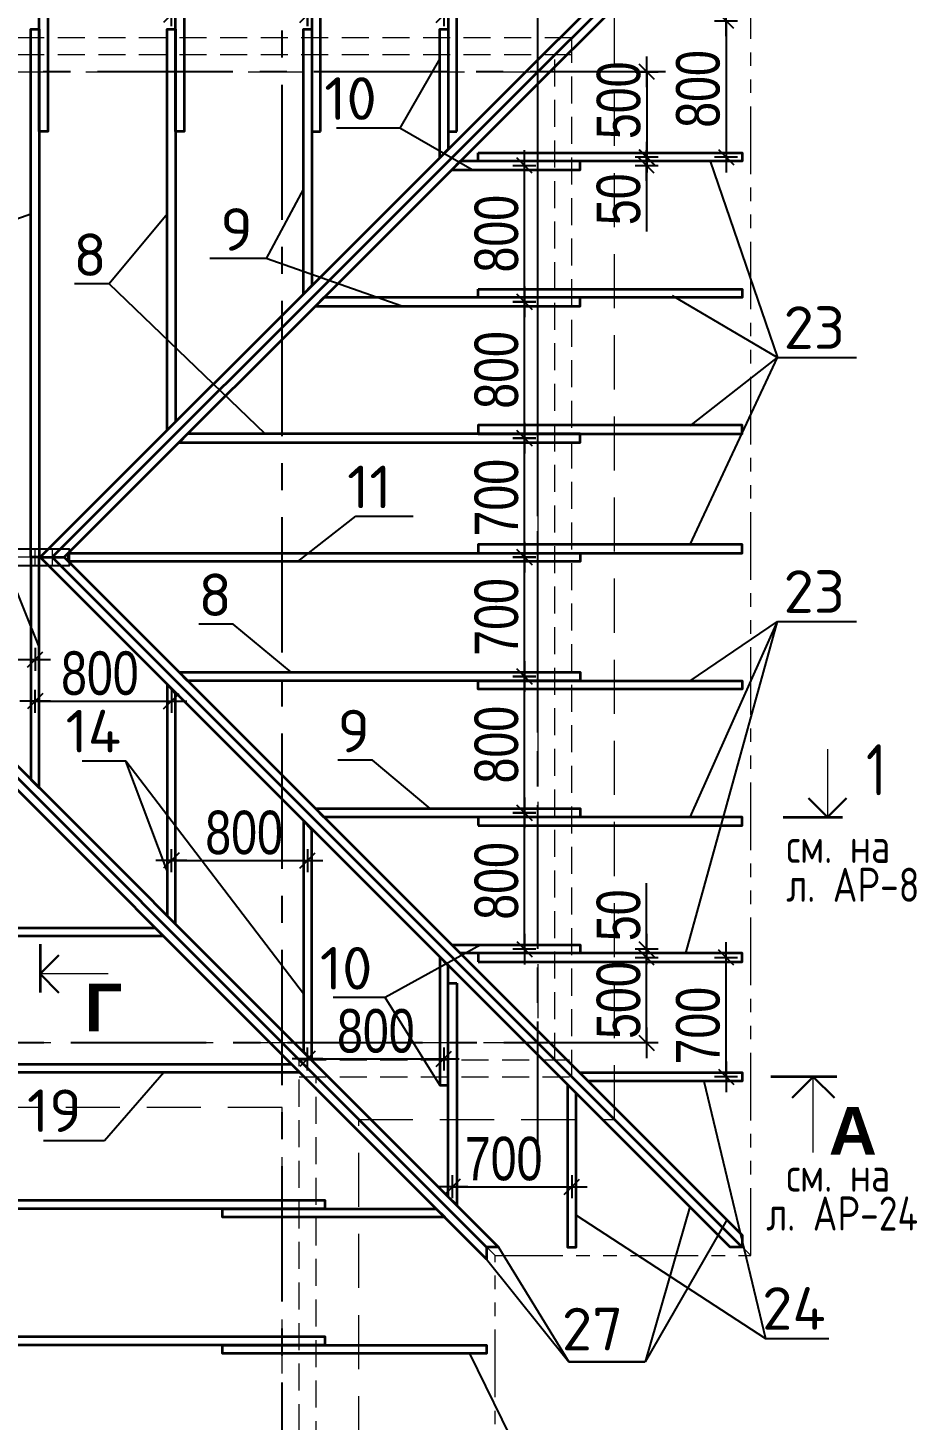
# Model space of a CAD drawing. Extents: x -12289450 to -10763036, y -7834513 to -6150123.
# Drawn here: x -10990181 to -10984963, y -7685033 to -7676859 of the extents above; entities that cross this region are included whole.
import ezdxf

# ---------------------------------------------------------------- set-up
doc = ezdxf.new("R2010")
doc.units = 0
doc.header["$LTSCALE"] = 25
doc.header["$PDMODE"] = 35
for name, pattern in [('CENTER', [50.8, 31.75, -6.35, 6.35, -6.35]), ('HIDDEN', [9.525, 6.35, -3.175]), ('HIDDEN2', [4.7625, 3.175, -1.5875]), ('PHANTOM2', [31.75, 15.875, -3.175, 3.175, -3.175, 3.175, -3.175])]:
    doc.linetypes.add(name, pattern=pattern)
doc.layers.get('DefPoints').update_dxf_attribs({"color": 10, "lineweight": 30})
for name, color, linetype in [('001-ПЕРЕГОРОДКИ', 5, 'Continuous'), ('005-РАЗМЕРЫ', 252, 'Continuous'), ('014-ОСИ', 251, 'CENTER'), ('Annotation - Text', 7, 'Continuous'), ('Крыши', 7, 'Continuous'), ('Примечания', 7, 'Continuous')]:
    doc.layers.add(name, color=color, linetype=linetype)
for name, color, linetype, lineweight in [('Перегор', 4, 'Continuous', 20), ('Стена', 7, 'Continuous', 5), ('СТЕНЫ', 5, 'Continuous', 40), ('тонкий', 114, 'Continuous', 20)]:
    doc.layers.add(name, color=color, linetype=linetype, lineweight=lineweight)
doc.styles.add('ROMANT', font='romant.shx', dxfattribs={"height": 2})
doc.styles.add('RUSS', font='russ', dxfattribs={"width": 0.8})
doc.styles.get("Standard").update_dxf_attribs({"font": 'arial.ttf'})
doc.styles.add('TXT0', font='txt', dxfattribs={"width": 0.8})
doc.styles.add('СГЕНЕРИР_СТИЛЬ_1', font='arialbd.ttf')
doc.dimstyles.new('RUSS100', dxfattribs={"dimscale": 100, "dimtxt": 2, "dimasz": 1, "dimexe": 0.5, "dimexo": 3, "dimgap": 0.5, "dimtad": 1, "dimdec": 0, "dimrnd": 2.5, "dimzin": 0, "dimdsep": 46, "dimtxsty": 'RUSS', "dimblk1": 'ARCHTICK', "dimblk2": 'ARCHTICK', "dimsah": 1, "dimcen": 3, "dimdle": 1, "dimadec": 0, "dimazin": 2, "dimtp": 6, "dimtm": 6, "dimtfac": 3, "dimtdec": 0, "dimtmove": 2, "dimatfit": 3, "dimldrblk": 'NONE', "dimfxl": 0, "dimtolj": 1, "dimtzin": 0, "dimarcsym": 0})
doc.dimstyles.new('РАЗМЕРЫ', dxfattribs={"dimscale": 30, "dimtxt": 8.5, "dimasz": 0.15, "dimexe": 0, "dimexo": 0, "dimgap": 1.2, "dimtad": 1, "dimdec": 0, "dimzin": 0, "dimdsep": 46, "dimtxsty": 'TXT0', "dimblk1": 'A8MITTA', "dimblk2": 'A8MITTA', "dimsah": 1, "dimcen": 2, "dimse1": 1, "dimse2": 1, "dimadec": 0, "dimazin": 0, "dimtp": 6, "dimtm": 6, "dimtfac": 1, "dimtdec": 0, "dimtofl": 0, "dimtmove": 0, "dimatfit": 3, "dimldrblk": 'A8MITTA', "dimfxl": 0, "dimtolj": 1, "dimtzin": 0, "dimarcsym": 0})

# ---------------------------------------------------------------- blocks, each defined once
blk = doc.blocks.new('_ArchTick')
at = {"color": 0, "linetype": 'ByBlock', "const_width": 0.15}
blk.add_lwpolyline([(-0.5, -0.5), (0.5, 0.5)], dxfattribs=at)
blk = doc.blocks.new('A8MITTA', base_point=(3180, 3140))
for p, q in [((3170, 3130), (3190, 3150)), ((3180, 3155), (3180, 3125)), ((3160, 3140), (3200, 3140))]:
    blk.add_line(p, q)
blk = doc.blocks.new('*D821')
at = {"layer": '005-РАЗМЕРЫ', "color": 0, "lineweight": -2, "ltscale": 1.2, "transparency": 16777216}
blk.add_line((-10989334.9, -7676781.9), (-10988543.9, -7676781.9), dxfattribs=at)
at = {"layer": 'DefPoints', "color": 0, "ltscale": 1.2, "transparency": 16777216}
for p in [(-10989339.4, -7676274.7), (-10988539.4, -7676781.9), (-10988539.4, -7676867.2)]:
    blk.add_point(p, dxfattribs=at)
at = {"layer": '005-РАЗМЕРЫ', "color": 0, "lineweight": -2, "ltscale": 1.2, "transparency": 16777216, "xscale": 4.5, "yscale": 4.5, "zscale": 4.5, "rotation": 180}
blk.add_blockref('A8MITTA', (-10989339.4, -7676781.9), dxfattribs=at)
at = {"layer": '005-РАЗМЕРЫ', "color": 0, "lineweight": -2, "ltscale": 1.2, "transparency": 16777216, "xscale": 4.5, "yscale": 4.5, "zscale": 4.5}
blk.add_blockref('A8MITTA', (-10988539.4, -7676781.9), dxfattribs=at)
at = {"layer": '005-РАЗМЕРЫ', "color": 0, "ltscale": 1.2, "transparency": 16777216, "insert": (-10988973.8, -7676618.4), "char_height": 255, "attachment_point": 5, "style": 'TXT0'}
blk.add_mtext('\\A1;800', dxfattribs=at)
blk = doc.blocks.new('*D823')
at = {"layer": '005-РАЗМЕРЫ', "color": 0, "lineweight": -2, "ltscale": 1.2, "transparency": 16777216}
blk.add_line((-10988534.9, -7676781.9), (-10987743.9, -7676781.9), dxfattribs=at)
at = {"layer": 'DefPoints', "color": 0, "ltscale": 1.2, "transparency": 16777216}
for p in [(-10988539.4, -7676274.7), (-10987739.4, -7676781.9), (-10987739.4, -7676867.2)]:
    blk.add_point(p, dxfattribs=at)
at = {"layer": '005-РАЗМЕРЫ', "color": 0, "lineweight": -2, "ltscale": 1.2, "transparency": 16777216, "xscale": 4.5, "yscale": 4.5, "zscale": 4.5, "rotation": 180}
blk.add_blockref('A8MITTA', (-10988539.4, -7676781.9), dxfattribs=at)
at = {"layer": '005-РАЗМЕРЫ', "color": 0, "lineweight": -2, "ltscale": 1.2, "transparency": 16777216, "xscale": 4.5, "yscale": 4.5, "zscale": 4.5}
blk.add_blockref('A8MITTA', (-10987739.4, -7676781.9), dxfattribs=at)
at = {"layer": '005-РАЗМЕРЫ', "color": 0, "ltscale": 1.2, "transparency": 16777216, "insert": (-10988173.8, -7676618.4), "char_height": 255, "attachment_point": 5, "style": 'TXT0'}
blk.add_mtext('\\A1;800', dxfattribs=at)
blk = doc.blocks.new('*D825')
at = {"layer": '005-РАЗМЕРЫ', "color": 0, "lineweight": -2, "ltscale": 1.2, "transparency": 16777216}
blk.add_line((-10986084.4, -7683012.7), (-10986084.4, -7682321.7), dxfattribs=at)
at = {"layer": 'DefPoints', "color": 0, "ltscale": 1.2, "transparency": 16777216}
for p in [(-10986084.4, -7682317.2), (-10985904.4, -7682317.2), (-10985989.4, -7683017.2)]:
    blk.add_point(p, dxfattribs=at)
at = {"layer": '005-РАЗМЕРЫ', "color": 0, "lineweight": -2, "ltscale": 1.2, "transparency": 16777216, "xscale": 4.5, "yscale": 4.5, "zscale": 4.5}
for p, rotation in [((-10986084.4, -7682317.2), 90), ((-10986084.4, -7683017.2), 270)]:
    blk.add_blockref('A8MITTA', p, dxfattribs=dict(at, rotation=rotation))
at = {"layer": '005-РАЗМЕРЫ', "color": 0, "ltscale": 1.2, "transparency": 16777216, "insert": (-10986247.9, -7682717.2), "char_height": 255, "attachment_point": 5, "rotation": 90, "style": 'TXT0'}
blk.add_mtext('\\A1;700', dxfattribs=at)
blk = doc.blocks.new('*D826')
at = {"layer": '005-РАЗМЕРЫ', "color": 0, "lineweight": -2, "ltscale": 1.2, "transparency": 16777216}
blk.add_line((-10986550.8, -7682812.7), (-10986550.8, -7682321.7), dxfattribs=at)
at = {"layer": 'DefPoints', "color": 0, "ltscale": 1.2, "transparency": 16777216}
for p in [(-10986550.8, -7682317.2), (-10986237, -7682317.2), (-10986594.6, -7682817.2)]:
    blk.add_point(p, dxfattribs=at)
at = {"layer": '005-РАЗМЕРЫ', "color": 0, "lineweight": -2, "ltscale": 1.2, "transparency": 16777216, "xscale": 4.5, "yscale": 4.5, "zscale": 4.5}
for p, rotation in [((-10986550.8, -7682317.2), 90), ((-10986550.8, -7682817.2), 270)]:
    blk.add_blockref('A8MITTA', p, dxfattribs=dict(at, rotation=rotation))
at = {"layer": '005-РАЗМЕРЫ', "color": 0, "ltscale": 1.2, "transparency": 16777216, "insert": (-10986714.3, -7682567.2), "char_height": 255, "attachment_point": 5, "rotation": 90, "style": 'TXT0'}
blk.add_mtext('\\A1;500', dxfattribs=at)
blk = doc.blocks.new('*D827')
at = {"layer": '005-РАЗМЕРЫ', "color": 0, "lineweight": -2, "ltscale": 1.2, "transparency": 16777216}
blk.add_line((-10987267.2, -7682262.7), (-10987267.2, -7681471.7), dxfattribs=at)
at = {"layer": 'DefPoints', "color": 0, "ltscale": 1.2, "transparency": 16777216}
for p in [(-10987267.2, -7681467.2), (-10986939.4, -7681467.2), (-10986939.4, -7682267.2)]:
    blk.add_point(p, dxfattribs=at)
at = {"layer": '005-РАЗМЕРЫ', "color": 0, "lineweight": -2, "ltscale": 1.2, "transparency": 16777216, "xscale": 4.5, "yscale": 4.5, "zscale": 4.5}
for p, rotation in [((-10987267.2, -7681467.2), 90), ((-10987267.2, -7682267.2), 270)]:
    blk.add_blockref('A8MITTA', p, dxfattribs=dict(at, rotation=rotation))
at = {"layer": '005-РАЗМЕРЫ', "color": 0, "ltscale": 1.2, "transparency": 16777216, "insert": (-10987430.7, -7681867.2), "char_height": 255, "attachment_point": 5, "rotation": 90, "style": 'TXT0'}
blk.add_mtext('\\A1;800', dxfattribs=at)
blk = doc.blocks.new('*D828')
at = {"layer": '005-РАЗМЕРЫ', "color": 0, "lineweight": -2, "ltscale": 1.2, "transparency": 16777216}
blk.add_line((-10987267.2, -7681462.7), (-10987267.2, -7680671.7), dxfattribs=at)
at = {"layer": 'DefPoints', "color": 0, "ltscale": 1.2, "transparency": 16777216}
for p in [(-10987267.2, -7680667.2), (-10986939.4, -7680667.2), (-10986939.4, -7681467.2)]:
    blk.add_point(p, dxfattribs=at)
at = {"layer": '005-РАЗМЕРЫ', "color": 0, "lineweight": -2, "ltscale": 1.2, "transparency": 16777216, "xscale": 4.5, "yscale": 4.5, "zscale": 4.5}
for p, rotation in [((-10987267.2, -7680667.2), 90), ((-10987267.2, -7681467.2), 270)]:
    blk.add_blockref('A8MITTA', p, dxfattribs=dict(at, rotation=rotation))
at = {"layer": '005-РАЗМЕРЫ', "color": 0, "ltscale": 1.2, "transparency": 16777216, "insert": (-10987430.7, -7681067.2), "char_height": 255, "attachment_point": 5, "rotation": 90, "style": 'TXT0'}
blk.add_mtext('\\A1;800', dxfattribs=at)
blk = doc.blocks.new('*D829')
at = {"layer": '005-РАЗМЕРЫ', "color": 0, "lineweight": -2, "ltscale": 1.2, "transparency": 16777216}
blk.add_line((-10987267.2, -7680662.7), (-10987267.2, -7679971.7), dxfattribs=at)
at = {"layer": 'DefPoints', "color": 0, "ltscale": 1.2, "transparency": 16777216}
for p in [(-10987267.2, -7679967.2), (-10986939.4, -7679967.2), (-10986939.4, -7680667.2)]:
    blk.add_point(p, dxfattribs=at)
at = {"layer": '005-РАЗМЕРЫ', "color": 0, "lineweight": -2, "ltscale": 1.2, "transparency": 16777216, "xscale": 4.5, "yscale": 4.5, "zscale": 4.5}
for p, rotation in [((-10987267.2, -7679967.2), 90), ((-10987267.2, -7680667.2), 270)]:
    blk.add_blockref('A8MITTA', p, dxfattribs=dict(at, rotation=rotation))
at = {"layer": '005-РАЗМЕРЫ', "color": 0, "ltscale": 1.2, "transparency": 16777216, "insert": (-10987430.7, -7680317.2), "char_height": 255, "attachment_point": 5, "rotation": 90, "style": 'TXT0'}
blk.add_mtext('\\A1;700', dxfattribs=at)
blk = doc.blocks.new('*D830')
at = {"layer": '005-РАЗМЕРЫ', "color": 0, "lineweight": -2, "ltscale": 1.2, "transparency": 16777216}
blk.add_line((-10987267.2, -7679962.7), (-10987267.2, -7679271.7), dxfattribs=at)
at = {"layer": 'DefPoints', "color": 0, "ltscale": 1.2, "transparency": 16777216}
for p in [(-10987267.2, -7679267.2), (-10986939.4, -7679267.2), (-10986939.4, -7679967.2)]:
    blk.add_point(p, dxfattribs=at)
at = {"layer": '005-РАЗМЕРЫ', "color": 0, "lineweight": -2, "ltscale": 1.2, "transparency": 16777216, "xscale": 4.5, "yscale": 4.5, "zscale": 4.5}
for p, rotation in [((-10987267.2, -7679267.2), 90), ((-10987267.2, -7679967.2), 270)]:
    blk.add_blockref('A8MITTA', p, dxfattribs=dict(at, rotation=rotation))
at = {"layer": '005-РАЗМЕРЫ', "color": 0, "ltscale": 1.2, "transparency": 16777216, "insert": (-10987430.7, -7679617.2), "char_height": 255, "attachment_point": 5, "rotation": 90, "style": 'TXT0'}
blk.add_mtext('\\A1;700', dxfattribs=at)
blk = doc.blocks.new('*D831')
at = {"layer": '005-РАЗМЕРЫ', "color": 0, "lineweight": -2, "ltscale": 1.2, "transparency": 16777216}
blk.add_line((-10987267.2, -7679262.7), (-10987267.2, -7678471.7), dxfattribs=at)
at = {"layer": 'DefPoints', "color": 0, "ltscale": 1.2, "transparency": 16777216}
for p in [(-10987267.2, -7678467.2), (-10986939.4, -7678467.2), (-10986939.4, -7679267.2)]:
    blk.add_point(p, dxfattribs=at)
at = {"layer": '005-РАЗМЕРЫ', "color": 0, "lineweight": -2, "ltscale": 1.2, "transparency": 16777216, "xscale": 4.5, "yscale": 4.5, "zscale": 4.5}
for p, rotation in [((-10987267.2, -7678467.2), 90), ((-10987267.2, -7679267.2), 270)]:
    blk.add_blockref('A8MITTA', p, dxfattribs=dict(at, rotation=rotation))
at = {"layer": '005-РАЗМЕРЫ', "color": 0, "ltscale": 1.2, "transparency": 16777216, "insert": (-10987430.7, -7678867.2), "char_height": 255, "attachment_point": 5, "rotation": 90, "style": 'TXT0'}
blk.add_mtext('\\A1;800', dxfattribs=at)
blk = doc.blocks.new('*D832')
at = {"layer": '005-РАЗМЕРЫ', "color": 0, "lineweight": -2, "ltscale": 1.2, "transparency": 16777216}
blk.add_line((-10987267.2, -7678462.7), (-10987267.2, -7677671.7), dxfattribs=at)
at = {"layer": 'DefPoints', "color": 0, "ltscale": 1.2, "transparency": 16777216}
for p in [(-10987267.2, -7677667.2), (-10986939.4, -7677667.2), (-10986939.4, -7678467.2)]:
    blk.add_point(p, dxfattribs=at)
at = {"layer": '005-РАЗМЕРЫ', "color": 0, "lineweight": -2, "ltscale": 1.2, "transparency": 16777216, "xscale": 4.5, "yscale": 4.5, "zscale": 4.5}
for p, rotation in [((-10987267.2, -7677667.2), 90), ((-10987267.2, -7678467.2), 270)]:
    blk.add_blockref('A8MITTA', p, dxfattribs=dict(at, rotation=rotation))
at = {"layer": '005-РАЗМЕРЫ', "color": 0, "ltscale": 1.2, "transparency": 16777216, "insert": (-10987430.7, -7678067.2), "char_height": 255, "attachment_point": 5, "rotation": 90, "style": 'TXT0'}
blk.add_mtext('\\A1;800', dxfattribs=at)
blk = doc.blocks.new('*D833')
at = {"layer": '005-РАЗМЕРЫ', "color": 0, "lineweight": -2, "ltscale": 1.2, "transparency": 16777216}
for p, q in [((-10986550.8, -7682262.7), (-10986550.8, -7681880.2)), ((-10986550.8, -7682321.7), (-10986550.8, -7682326.2))]:
    blk.add_line(p, q, dxfattribs=at)
at = {"layer": 'DefPoints', "color": 0, "ltscale": 1.2, "transparency": 16777216}
for p in [(-10986939.4, -7682267.2), (-10986618.3, -7682317.2), (-10986550.8, -7682317.2)]:
    blk.add_point(p, dxfattribs=at)
at = {"layer": '005-РАЗМЕРЫ', "color": 0, "lineweight": -2, "ltscale": 1.2, "transparency": 16777216, "xscale": 4.5, "yscale": 4.5, "zscale": 4.5}
for p, rotation in [((-10986550.8, -7682267.2), 270), ((-10986550.8, -7682317.2), 90)]:
    blk.add_blockref('A8MITTA', p, dxfattribs=dict(at, rotation=rotation))
at = {"layer": '005-РАЗМЕРЫ', "color": 0, "ltscale": 1.2, "transparency": 16777216, "insert": (-10986714.3, -7682069.2), "char_height": 255, "attachment_point": 5, "rotation": 90, "style": 'TXT0'}
blk.add_mtext('\\A1;50', dxfattribs=at)
blk = doc.blocks.new('*D834')
at = {"layer": '005-РАЗМЕРЫ', "color": 0, "lineweight": -2, "ltscale": 1.2, "transparency": 16777216}
blk.add_line((-10986084.4, -7676821.7), (-10986084.4, -7677612.7), dxfattribs=at)
at = {"layer": 'DefPoints', "color": 0, "ltscale": 1.2, "transparency": 16777216}
for p in [(-10985904.4, -7676817.2), (-10986084.4, -7677617.2), (-10985904.4, -7677617.2)]:
    blk.add_point(p, dxfattribs=at)
at = {"layer": '005-РАЗМЕРЫ', "color": 0, "lineweight": -2, "ltscale": 1.2, "transparency": 16777216, "xscale": 4.5, "yscale": 4.5, "zscale": 4.5}
for p, rotation in [((-10986084.4, -7676817.2), 90), ((-10986084.4, -7677617.2), 270)]:
    blk.add_blockref('A8MITTA', p, dxfattribs=dict(at, rotation=rotation))
at = {"layer": '005-РАЗМЕРЫ', "color": 0, "ltscale": 1.2, "transparency": 16777216, "insert": (-10986247.9, -7677217.2), "char_height": 255, "attachment_point": 5, "rotation": 90, "style": 'TXT0'}
blk.add_mtext('\\A1;800', dxfattribs=at)
blk = doc.blocks.new('*D836')
at = {"layer": '005-РАЗМЕРЫ', "color": 0, "lineweight": -2, "ltscale": 1.2, "transparency": 16777216}
blk.add_line((-10986550, -7677121.7), (-10986550, -7677612.7), dxfattribs=at)
at = {"layer": 'DefPoints', "color": 0, "ltscale": 1.2, "transparency": 16777216}
for p in [(-10986594.6, -7677117.2), (-10986550, -7677617.2), (-10986237, -7677617.2)]:
    blk.add_point(p, dxfattribs=at)
at = {"layer": '005-РАЗМЕРЫ', "color": 0, "lineweight": -2, "ltscale": 1.2, "transparency": 16777216, "xscale": 4.5, "yscale": 4.5, "zscale": 4.5}
for p, rotation in [((-10986550, -7677117.2), 90), ((-10986550, -7677617.2), 270)]:
    blk.add_blockref('A8MITTA', p, dxfattribs=dict(at, rotation=rotation))
at = {"layer": '005-РАЗМЕРЫ', "color": 0, "ltscale": 1.2, "transparency": 16777216, "insert": (-10986713.5, -7677283.9), "char_height": 255, "attachment_point": 5, "rotation": 90, "style": 'TXT0'}
blk.add_mtext('\\A1;500', dxfattribs=at)
blk = doc.blocks.new('*D835')
at = {"layer": '005-РАЗМЕРЫ', "color": 0, "lineweight": -2, "ltscale": 1.2, "transparency": 16777216}
for p, q in [((-10986550.8, -7677612.7), (-10986550.8, -7677608.2)), ((-10986550.8, -7677671.7), (-10986550.8, -7678054.2))]:
    blk.add_line(p, q, dxfattribs=at)
at = {"layer": 'DefPoints', "color": 0, "ltscale": 1.2, "transparency": 16777216}
for p in [(-10986939.4, -7677667.2), (-10986618.3, -7677617.2), (-10986550.8, -7677617.2)]:
    blk.add_point(p, dxfattribs=at)
at = {"layer": '005-РАЗМЕРЫ', "color": 0, "lineweight": -2, "ltscale": 1.2, "transparency": 16777216, "xscale": 4.5, "yscale": 4.5, "zscale": 4.5}
for p, rotation in [((-10986550.8, -7677617.2), 270), ((-10986550.8, -7677667.2), 90)]:
    blk.add_blockref('A8MITTA', p, dxfattribs=dict(at, rotation=rotation))
at = {"layer": '005-РАЗМЕРЫ', "color": 0, "ltscale": 1.2, "transparency": 16777216, "insert": (-10986714.3, -7677865.2), "char_height": 255, "attachment_point": 5, "rotation": 90, "style": 'TXT0'}
blk.add_mtext('\\A1;50', dxfattribs=at)
blk = doc.blocks.new('*D876')
at = {"layer": '005-РАЗМЕРЫ', "color": 0, "lineweight": -2, "ltscale": 1.2, "transparency": 16777216}
blk.add_line((-10990934.9, -7680567), (-10990143.9, -7680567), dxfattribs=at)
at = {"layer": 'DefPoints', "color": 0, "ltscale": 1.2, "transparency": 16777216}
for p in [(-10990939.4, -7680496.5), (-10990139.4, -7680567), (-10990139.4, -7681296.5)]:
    blk.add_point(p, dxfattribs=at)
at = {"layer": '005-РАЗМЕРЫ', "color": 0, "lineweight": -2, "ltscale": 1.2, "transparency": 16777216, "xscale": 4.5, "yscale": 4.5, "zscale": 4.5, "rotation": 180}
blk.add_blockref('A8MITTA', (-10990939.4, -7680567), dxfattribs=at)
at = {"layer": '005-РАЗМЕРЫ', "color": 0, "lineweight": -2, "ltscale": 1.2, "transparency": 16777216, "xscale": 4.5, "yscale": 4.5, "zscale": 4.5}
blk.add_blockref('A8MITTA', (-10990139.4, -7680567), dxfattribs=at)
at = {"layer": '005-РАЗМЕРЫ', "color": 0, "ltscale": 1.2, "transparency": 16777216, "insert": (-10990539.4, -7680403.5), "char_height": 255, "attachment_point": 5, "style": 'TXT0'}
blk.add_mtext('\\A1;800', dxfattribs=at)
blk = doc.blocks.new('*D877')
at = {"layer": '005-РАЗМЕРЫ', "color": 0, "lineweight": -2, "ltscale": 1.2, "transparency": 16777216}
blk.add_line((-10990134.9, -7680812.2), (-10989343.9, -7680812.2), dxfattribs=at)
at = {"layer": 'DefPoints', "color": 0, "ltscale": 1.2, "transparency": 16777216}
for p in [(-10989339.4, -7680812.2), (-10990139.4, -7681242.2), (-10989339.4, -7682042.2)]:
    blk.add_point(p, dxfattribs=at)
at = {"layer": '005-РАЗМЕРЫ', "color": 0, "lineweight": -2, "ltscale": 1.2, "transparency": 16777216, "xscale": 4.5, "yscale": 4.5, "zscale": 4.5, "rotation": 180}
blk.add_blockref('A8MITTA', (-10990139.4, -7680812.2), dxfattribs=at)
at = {"layer": '005-РАЗМЕРЫ', "color": 0, "lineweight": -2, "ltscale": 1.2, "transparency": 16777216, "xscale": 4.5, "yscale": 4.5, "zscale": 4.5}
blk.add_blockref('A8MITTA', (-10989339.4, -7680812.2), dxfattribs=at)
at = {"layer": '005-РАЗМЕРЫ', "color": 0, "ltscale": 1.2, "transparency": 16777216, "insert": (-10989758.8, -7680648.7), "char_height": 255, "attachment_point": 5, "style": 'TXT0'}
blk.add_mtext('\\A1;800', dxfattribs=at)
blk = doc.blocks.new('*D878')
at = {"layer": '005-РАЗМЕРЫ', "color": 0, "lineweight": -2, "ltscale": 1.2, "transparency": 16777216}
blk.add_line((-10989334.9, -7681747.7), (-10988543.9, -7681747.7), dxfattribs=at)
at = {"layer": 'DefPoints', "color": 0, "ltscale": 1.2, "transparency": 16777216}
for p in [(-10988539.4, -7681747.7), (-10989339.4, -7682042.2), (-10988539.4, -7682842.2)]:
    blk.add_point(p, dxfattribs=at)
at = {"layer": '005-РАЗМЕРЫ', "color": 0, "lineweight": -2, "ltscale": 1.2, "transparency": 16777216, "xscale": 4.5, "yscale": 4.5, "zscale": 4.5, "rotation": 180}
blk.add_blockref('A8MITTA', (-10989339.4, -7681747.7), dxfattribs=at)
at = {"layer": '005-РАЗМЕРЫ', "color": 0, "lineweight": -2, "ltscale": 1.2, "transparency": 16777216, "xscale": 4.5, "yscale": 4.5, "zscale": 4.5}
blk.add_blockref('A8MITTA', (-10988539.4, -7681747.7), dxfattribs=at)
at = {"layer": '005-РАЗМЕРЫ', "color": 0, "ltscale": 1.2, "transparency": 16777216, "insert": (-10988912.5, -7681584.2), "char_height": 255, "attachment_point": 5, "style": 'TXT0'}
blk.add_mtext('\\A1;800', dxfattribs=at)
blk = doc.blocks.new('*D879')
at = {"layer": '005-РАЗМЕРЫ', "color": 0, "lineweight": -2, "ltscale": 1.2, "transparency": 16777216}
blk.add_line((-10988534.9, -7682912.7), (-10987743.9, -7682912.7), dxfattribs=at)
at = {"layer": 'DefPoints', "color": 0, "ltscale": 1.2, "transparency": 16777216}
for p in [(-10988539.4, -7682842.2), (-10987739.4, -7682912.7), (-10987739.4, -7683642.2)]:
    blk.add_point(p, dxfattribs=at)
at = {"layer": '005-РАЗМЕРЫ', "color": 0, "lineweight": -2, "ltscale": 1.2, "transparency": 16777216, "xscale": 4.5, "yscale": 4.5, "zscale": 4.5, "rotation": 180}
blk.add_blockref('A8MITTA', (-10988539.4, -7682912.7), dxfattribs=at)
at = {"layer": '005-РАЗМЕРЫ', "color": 0, "lineweight": -2, "ltscale": 1.2, "transparency": 16777216, "xscale": 4.5, "yscale": 4.5, "zscale": 4.5}
blk.add_blockref('A8MITTA', (-10987739.4, -7682912.7), dxfattribs=at)
at = {"layer": '005-РАЗМЕРЫ', "color": 0, "ltscale": 1.2, "transparency": 16777216, "insert": (-10988139.4, -7682749.2), "char_height": 255, "attachment_point": 5, "style": 'TXT0'}
blk.add_mtext('\\A1;800', dxfattribs=at)
blk = doc.blocks.new('*D880')
at = {"layer": '005-РАЗМЕРЫ', "color": 0, "lineweight": -2, "ltscale": 1.2, "transparency": 16777216}
blk.add_line((-10987684.9, -7683662.7), (-10986993.9, -7683662.7), dxfattribs=at)
at = {"layer": 'DefPoints', "color": 0, "ltscale": 1.2, "transparency": 16777216}
for p in [(-10986989.4, -7683662.7), (-10987689.4, -7683746.5), (-10986989.4, -7684392.2)]:
    blk.add_point(p, dxfattribs=at)
at = {"layer": '005-РАЗМЕРЫ', "color": 0, "lineweight": -2, "ltscale": 1.2, "transparency": 16777216, "xscale": 4.5, "yscale": 4.5, "zscale": 4.5, "rotation": 180}
blk.add_blockref('A8MITTA', (-10987689.4, -7683662.7), dxfattribs=at)
at = {"layer": '005-РАЗМЕРЫ', "color": 0, "lineweight": -2, "ltscale": 1.2, "transparency": 16777216, "xscale": 4.5, "yscale": 4.5, "zscale": 4.5}
blk.add_blockref('A8MITTA', (-10986989.4, -7683662.7), dxfattribs=at)
at = {"layer": '005-РАЗМЕРЫ', "color": 0, "ltscale": 1.2, "transparency": 16777216, "insert": (-10987389.4, -7683499.2), "char_height": 255, "attachment_point": 5, "style": 'TXT0'}
blk.add_mtext('\\A1;700', dxfattribs=at)

msp = doc.modelspace()

# ---------------------------------------------------------------- linework, layer by layer
at = {"layer": '001-ПЕРЕГОРОДКИ', "color": 5, "linetype": 'HIDDEN2', "lineweight": 13, "ltscale": 4}
for p, q in [((-10986739.4, -7683267.2), (-10986739.4, -7676667.2)), ((-10987189.4, -7677117.2), (-10987189.4, -7682817.2)), ((-10987189.4, -7682817.2), (-10992699.4, -7682817.2)), ((-10988239.4, -7688067.2), (-10988239.4, -7683267.2)), ((-10988239.4, -7683267.2), (-10986739.4, -7683267.2))]:
    msp.add_line(p, q, dxfattribs=at)
for points in [[(-10992699.4, -7677117.2), (-10987189.4, -7677117.2)], [(-10988689.4, -7683197.2), (-10992699.4, -7683197.2)], [(-10988689.4, -7687617.2), (-10988689.4, -7683197.2)]]:
    msp.add_lwpolyline(points, dxfattribs=at)
at = {"layer": '001-ПЕРЕГОРОДКИ', "lineweight": 18, "ltscale": 100}
for points in [[(-10985488.8, -7681092.8), (-10985488.8, -7681492.2)], [(-10989710.7, -7682413.2), (-10990110.1, -7682413.2)], [(-10985572, -7683461), (-10985572, -7683017.2)]]:
    msp.add_lwpolyline(points, dxfattribs=at)
at = {"layer": '001-ПЕРЕГОРОДКИ', "lineweight": 35, "ltscale": 100}
for points in [[(-10985749.3, -7681492.2), (-10985401.5, -7681492.2)], [(-10990110.1, -7682238.7), (-10990110.1, -7682521.9)], [(-10985434.6, -7683017.2), (-10985821.1, -7683017.2)]]:
    msp.add_lwpolyline(points, dxfattribs=at)
at = {"layer": '005-РАЗМЕРЫ', "color": 4, "lineweight": 35}
for points in [[(-10990114.4, -7677467.2), (-10990114.4, -7675917.2), (-10990064.4, -7675917.2), (-10990064.4, -7677467.2), (-10990114.4, -7677467.2)], [(-10985989.4, -7675917.2), (-10986006.8, -7675917.2), (-10986060.1, -7675917.2), (-10990110.1, -7679967.2), (-10990039.4, -7679967.2), (-10985989.4, -7675917.2)], [(-10985989.4, -7675987.9), (-10985989.4, -7675987.9), (-10985989.4, -7675917.2), (-10990039.4, -7679967.2), (-10989968.7, -7679967.2), (-10985989.4, -7675987.9)], [(-10989314.4, -7677467.2), (-10989314.4, -7675917.2), (-10989264.4, -7675917.2), (-10989264.4, -7677467.2), (-10989314.4, -7677467.2)], [(-10988464.4, -7677467.2), (-10988464.4, -7675917.2), (-10988514.4, -7675917.2), (-10988514.4, -7677467.2), (-10988464.4, -7677467.2)], [(-10987664.4, -7677467.2), (-10987664.4, -7675917.2), (-10987714.4, -7675917.2), (-10987714.4, -7677467.2), (-10987664.4, -7677467.2)], [(-10987539.4, -7677592.2), (-10985989.4, -7677592.2), (-10985989.4, -7677642.2), (-10987539.4, -7677642.2), (-10987539.4, -7677592.2)], [(-10987539.4, -7678392.2), (-10985989.4, -7678392.2), (-10985989.4, -7678442.2), (-10987539.4, -7678442.2), (-10987539.4, -7678392.2)], [(-10987539.4, -7679242.2), (-10985989.4, -7679242.2), (-10985989.4, -7679192.2), (-10987539.4, -7679192.2), (-10987539.4, -7679242.2)], [(-10987539.4, -7679942.2), (-10985989.4, -7679942.2), (-10985989.4, -7679892.2), (-10987539.4, -7679892.2), (-10987539.4, -7679942.2)], [(-10987489.4, -7684017.2), (-10987489.4, -7684017.2), (-10987489.4, -7684087.9), (-10991610.1, -7679967.2), (-10991539.4, -7679967.2), (-10987489.4, -7684017.2)], [(-10987418.7, -7684017.2), (-10987418.7, -7684017.2), (-10987489.4, -7684017.2), (-10991539.4, -7679967.2), (-10991468.7, -7679967.2), (-10987418.7, -7684017.2)], [(-10985989.4, -7684017.2), (-10986006.8, -7684017.2), (-10986060.1, -7684017.2), (-10990110.1, -7679967.2), (-10990039.4, -7679967.2), (-10985989.4, -7684017.2)], [(-10985989.4, -7683946.5), (-10985989.4, -7683946.5), (-10985989.4, -7684017.2), (-10990039.4, -7679967.2), (-10989968.7, -7679967.2), (-10985989.4, -7683946.5)], [(-10987539.4, -7680692.2), (-10985989.4, -7680692.2), (-10985989.4, -7680742.2), (-10987539.4, -7680742.2), (-10987539.4, -7680692.2)], [(-10987539.4, -7681542.2), (-10985989.4, -7681542.2), (-10985989.4, -7681492.2), (-10987539.4, -7681492.2), (-10987539.4, -7681542.2)], [(-10987539.4, -7682342.2), (-10985989.4, -7682342.2), (-10985989.4, -7682292.2), (-10987539.4, -7682292.2), (-10987539.4, -7682342.2)], [(-10987664.4, -7682467.2), (-10987664.4, -7683771.5), (-10987714.4, -7683721.5), (-10987714.4, -7682467.2), (-10987664.4, -7682467.2)], [(-10986943.7, -7682992.2), (-10985989.4, -7682992.2), (-10985989.4, -7683042.2), (-10986893.7, -7683042.2), (-10986943.7, -7682992.2)], [(-10987014.4, -7683062.9), (-10987014.4, -7684017.2), (-10986964.4, -7684017.2), (-10986964.4, -7683112.9), (-10987014.4, -7683062.9)], [(-10989039.4, -7683792.2), (-10987785.1, -7683792.2), (-10987735.1, -7683842.2), (-10989039.4, -7683842.2), (-10989039.4, -7683792.2)], [(-10989039.4, -7684592.2), (-10987489.4, -7684592.2), (-10987489.4, -7684642.2), (-10989039.4, -7684642.2), (-10989039.4, -7684592.2)]]:
    msp.add_lwpolyline(points, close=True, dxfattribs=at)
for points in [[(-10990164.4, -7679967.2), (-10990164.4, -7676867.2), (-10990114.4, -7676867.2), (-10990114.4, -7679967.2), (-10990164.4, -7679967.2)], [(-10989364.4, -7679221.5), (-10989364.4, -7676867.2), (-10989314.4, -7676867.2), (-10989314.4, -7679171.5), (-10989364.4, -7679221.5)], [(-10988564.4, -7678421.5), (-10988564.4, -7676867.2), (-10988514.4, -7676867.2), (-10988514.4, -7678371.5), (-10988564.4, -7678421.5)], [(-10987764.4, -7677621.5), (-10987764.4, -7676867.2), (-10987714.4, -7676867.2), (-10987714.4, -7677571.5), (-10987764.4, -7677621.5)], [(-10987693.7, -7677692.2), (-10986939.4, -7677692.2), (-10986939.4, -7677642.2), (-10987643.7, -7677642.2), (-10987693.7, -7677692.2)], [(-10988493.7, -7678492.2), (-10986939.4, -7678492.2), (-10986939.4, -7678442.2), (-10988443.7, -7678442.2), (-10988493.7, -7678492.2)], [(-10989293.7, -7679292.2), (-10986939.4, -7679292.2), (-10986939.4, -7679242.2), (-10989243.7, -7679242.2), (-10989293.7, -7679292.2)], [(-10990164.4, -7679967.2), (-10990164.4, -7681271.5), (-10990114.4, -7681321.5), (-10990114.4, -7679967.2), (-10990164.4, -7679967.2)], [(-10989943.7, -7679942.2), (-10986939.4, -7679942.2), (-10986939.4, -7679992.2), (-10989943.7, -7679992.2), (-10989943.7, -7679942.2)], [(-10989364.4, -7680712.9), (-10989364.4, -7682071.5), (-10989314.4, -7682121.5), (-10989314.4, -7680767.2), (-10989364.4, -7680712.9)], [(-10989293.7, -7680642.2), (-10986939.4, -7680642.2), (-10986939.4, -7680692.2), (-10989243.7, -7680692.2), (-10989293.7, -7680642.2)], [(-10988493.7, -7681442.2), (-10986939.4, -7681442.2), (-10986939.4, -7681492.2), (-10988443.7, -7681492.2), (-10988493.7, -7681442.2)], [(-10988564.4, -7681512.9), (-10988564.4, -7682871.5), (-10988514.4, -7682921.5), (-10988514.4, -7681567.2), (-10988564.4, -7681512.9)], [(-10993339.4, -7682142.2), (-10989435.1, -7682142.2), (-10989385.1, -7682192.2), (-10993339.4, -7682192.2), (-10993339.4, -7682142.2)], [(-10987693.7, -7682242.2), (-10986939.4, -7682242.2), (-10986939.4, -7682292.2), (-10987643.7, -7682292.2), (-10987693.7, -7682242.2)], [(-10987764.4, -7682312.9), (-10987764.4, -7683067.2), (-10987714.4, -7683067.2), (-10987714.4, -7682362.9), (-10987764.4, -7682312.9)], [(-10993293.7, -7682942.2), (-10988635.1, -7682942.2), (-10988585.1, -7682992.2), (-10993243.7, -7682992.2), (-10993293.7, -7682942.2)], [(-10992493.7, -7683742.2), (-10988439.4, -7683742.2), (-10988439.4, -7683792.2), (-10992443.7, -7683792.2), (-10992493.7, -7683742.2)], [(-10991693.7, -7684542.2), (-10988439.4, -7684542.2), (-10988439.4, -7684592.2), (-10991643.7, -7684592.2), (-10991693.7, -7684542.2)]]:
    msp.add_lwpolyline(points, dxfattribs=at)
at = {"layer": '014-ОСИ'}
for p, q in [((-10987189.4, -7683535.9), (-10987189.4, -7674309.1)), ((-10987189.4, -7679567.2), (-10987189.4, -7674758.6))]:
    msp.add_line(p, q, dxfattribs=at)
for points in [[(-10988689.4, -7688145.9), (-10988689.4, -7674309.1)], [(-10986439.4, -7677117.2), (-10992699.4, -7677117.2)], [(-10987189.4, -7683486.1), (-10987189.4, -7678997.2)], [(-10987189.4, -7680607.2), (-10987189.4, -7679307.2)], [(-10986594.6, -7682817.2), (-11002223.9, -7682817.2)]]:
    msp.add_lwpolyline(points, dxfattribs=at)
at = {"layer": 'Крыши', "color": 12, "linetype": 'PHANTOM2', "lineweight": 0}
for p, q in [((-10985939.4, -7684067.2), (-10985939.4, -7675867.2)), ((-10987439.4, -7688867.2), (-10987439.4, -7684067.2)), ((-10987439.4, -7684067.2), (-10985939.4, -7684067.2))]:
    msp.add_line(p, q, dxfattribs=at)
for points in [[(-10990039.4, -7679967.2), (-10985939.4, -7675867.2)], [(-10991539.4, -7679967.2), (-10987439.4, -7684067.2)], [(-10990039.4, -7679967.2), (-10991539.4, -7679967.2)], [(-10990039.4, -7679967.2), (-10985939.4, -7684067.2)], [(-10990039.4, -7679967.2), (-10985939.4, -7684067.2)]]:
    msp.add_lwpolyline(points, dxfattribs=at)
at = {"layer": 'СТЕНЫ', "color": 1, "lineweight": 25, "ltscale": 3}
msp.add_lwpolyline([(-10990039.4, -7680017.2), (-10995189.4, -7680017.2), (-10995189.4, -7679917.2), (-10990039.4, -7679917.2), (-10989939.4, -7679917.2), (-10989939.4, -7680017.2)], close=True, dxfattribs=at)
at = {"layer": 'СТЕНЫ', "color": 1, "linetype": 'HIDDEN', "lineweight": 9, "ltscale": 3}
msp.add_lwpolyline([(-10990139.4, -7679917.2), (-10990039.4, -7679917.2), (-10990039.4, -7680017.2), (-10990139.4, -7680017.2)], close=True, dxfattribs=at)
at = {"layer": 'СТЕНЫ', "color": 5, "lineweight": 30}
for points in [[(-10985488.8, -7681492.2), (-10985599.8, -7681381.2)], [(-10985488.8, -7681492.2), (-10985377.8, -7681381.2)], [(-10990110.1, -7682413.2), (-10989999.1, -7682302.2)], [(-10990110.1, -7682413.2), (-10989999.1, -7682524.2)], [(-10985572, -7683017.2), (-10985695.3, -7683140.6)], [(-10985572, -7683017.2), (-10985448.6, -7683140.6)]]:
    msp.add_lwpolyline(points, dxfattribs=at)
at = {"layer": 'тонкий', "color": 3, "linetype": 'HIDDEN', "lineweight": 9}
for p, q in [((-10986989.4, -7676917.2), (-10998189.4, -7676917.2)), ((-10986989.4, -7683017.2), (-10986989.4, -7676917.2)), ((-10986989.4, -7677017.2), (-10998189.4, -7677017.2)), ((-10987089.4, -7682917.2), (-10987089.4, -7677017.2)), ((-10988589.4, -7687717.2), (-10988589.4, -7682917.2)), ((-10988589.4, -7682917.2), (-10986989.4, -7682917.2)), ((-10988589.4, -7683017.2), (-10986989.4, -7683017.2)), ((-10988489.4, -7687817.2), (-10988489.4, -7683017.2))]:
    msp.add_line(p, q, dxfattribs=at)

# ---------------------------------------------------------------- texts
at = {"layer": 'Annotation - Text', "color": 7, "linetype": 'Continuous', "lineweight": 0, "char_height": 280, "attachment_point": 2, "style": 'СГЕНЕРИР_СТИЛЬ_1'}
for s, insert in [('Г', (-10989737.3, -7682470.4)), ('A', (-10985340.2, -7683194.9))]:
    msp.add_mtext(s, dxfattribs=dict(at, insert=insert))
at = {"layer": 'Примечания', "color": 7, "lineweight": 25, "attachment_point": 4}
for s, insert, char_height in [('{\\fGOST 2.304 type A|b0|i0|c0|p34;1}', (-10985263, -7681214.9), 300), ('{\\fGOST 2.304 type A|b0|i0|c204|p34;см. на}', (-10985730.8, -7681661.4), 200), ('{\\fGOST 2.304 type A|b0|i0|c204|p34;л. АР-\\fGOST 2.304 type A|b0|i0|c0|p34;8}', (-10985730.8, -7681890.1), 200), ('{\\fGOST 2.304 type A|b0|i0|c204|p34;см. на}', (-10985730.8, -7683591.6), 200), ('{\\fGOST 2.304 type A|b0|i0|c204|p34;л. АР-\\fGOST 2.304 type A|b0|i0|c0|p34;24}', (-10985848.1, -7683820.3), 200)]:
    msp.add_mtext(s, dxfattribs=dict(at, insert=insert, char_height=char_height))
at = {"layer": 'Стена', "linetype": 'Continuous', "ltscale": 100, "style": 'ROMANT'}
for s, p in [('10', (-10988442.3, -7677398.7)), ('9', (-10989052.4, -7678167)), ('8', (-10989914.9, -7678315.4)), ('11', (-10988307.8, -7679679)), ('8', (-10989180.7, -7680312.2)), ('14', (-10989960.1, -7681112.9)), ('9', (-10988364.5, -7681112.2)), ('10', (-10988468, -7682505.2)), ('19', (-10990186.9, -7683341.5)), ('24', (-10985872.8, -7684502.3)), ('27', (-10987048, -7684623.3))]:
    msp.add_text(s, height=250, dxfattribs=at).set_placement(p)
for p in [(-10985746.8, -7678743.2), (-10985746.8, -7680293.2)]:
    msp.add_text('23', height=250, rotation=360, dxfattribs=at).set_placement(p)

# ---------------------------------------------------------------- dimensions: what is measured, and where the dimension line sits
at = {"layer": '005-РАЗМЕРЫ', "ltscale": 1.2}
for base, p1, p2, picture, middle in [((-10988539.4, -7676781.9), (-10989339.4, -7676274.7), (-10988539.4, -7676867.2), '*D821', (-10988973.8, -7676781.9)), ((-10987739.4, -7676781.9), (-10988539.4, -7676274.7), (-10987739.4, -7676867.2), '*D823', (-10988173.8, -7676781.9)), ((-10990139.4, -7680567), (-10990939.4, -7680496.5), (-10990139.4, -7681296.5), '*D876', (-10990539.4, -7680567)), ((-10989339.4, -7680812.2), (-10990139.4, -7681242.2), (-10989339.4, -7682042.2), '*D877', (-10989758.8, -7680812.2)), ((-10988539.4, -7681747.7), (-10989339.4, -7682042.2), (-10988539.4, -7682842.2), '*D878', (-10988912.5, -7681747.7)), ((-10987739.4, -7682912.7), (-10988539.4, -7682842.2), (-10987739.4, -7683642.2), '*D879', (-10988139.4, -7682912.7)), ((-10986989.4, -7683662.7), (-10987689.4, -7683746.5), (-10986989.4, -7684392.2), '*D880', (-10987389.4, -7683662.7))]:
    dim = msp.add_linear_dim(base=base, p1=p1, p2=p2, dimstyle='РАЗМЕРЫ', dxfattribs=at)
    dim.commit()
    dim.dimension.update_dxf_attribs({"geometry": picture, "text_midpoint": middle, "dimtype": 160})
for base, p1, p2, angle, picture, middle in [((-10986084.4, -7677617.2), (-10985904.4, -7676817.2), (-10985904.4, -7677617.2), 270, '*D834', (-10986084.4, -7677217.2)), ((-10986550, -7677617.2), (-10986594.6, -7677117.2), (-10986237, -7677617.2), 270, '*D836', (-10986550, -7677283.9)), ((-10986550.8, -7677617.2), (-10986939.4, -7677667.2), (-10986618.3, -7677617.2), 270, '*D835', (-10986550.8, -7677865.2)), ((-10987267.2, -7681467.2), (-10986939.4, -7682267.2), (-10986939.4, -7681467.2), 90, '*D827', (-10987267.2, -7681867.2)), ((-10986550.8, -7682317.2), (-10986939.4, -7682267.2), (-10986618.3, -7682317.2), 90, '*D833', (-10986550.8, -7682069.2)), ((-10986550.8, -7682317.2), (-10986594.6, -7682817.2), (-10986237, -7682317.2), 90, '*D826', (-10986550.8, -7682567.2)), ((-10986084.4, -7682317.2), (-10985989.4, -7683017.2), (-10985904.4, -7682317.2), 90, '*D825', (-10986084.4, -7682717.2))]:
    dim = msp.add_linear_dim(base=base, p1=p1, p2=p2, angle=angle, dimstyle='РАЗМЕРЫ', dxfattribs=at)
    dim.commit()
    dim.dimension.update_dxf_attribs({"geometry": picture, "text_midpoint": middle, "dimtype": 160})
for base, p1, p2, picture, middle in [((-10987267.2, -7677667.2), (-10986939.4, -7678467.2), (-10986939.4, -7677667.2), '*D832', (-10987430.7, -7678067.2)), ((-10987267.2, -7678467.2), (-10986939.4, -7679267.2), (-10986939.4, -7678467.2), '*D831', (-10987430.7, -7678867.2)), ((-10987267.2, -7679267.2), (-10986939.4, -7679967.2), (-10986939.4, -7679267.2), '*D830', (-10987430.7, -7679617.2)), ((-10987267.2, -7679967.2), (-10986939.4, -7680667.2), (-10986939.4, -7679967.2), '*D829', (-10987430.7, -7680317.2)), ((-10987267.2, -7680667.2), (-10986939.4, -7681467.2), (-10986939.4, -7680667.2), '*D828', (-10987430.7, -7681067.2))]:
    dim = msp.add_linear_dim(base=base, p1=p1, p2=p2, angle=90, dimstyle='РАЗМЕРЫ', dxfattribs=at)
    dim.commit()
    dim.dimension.update_dxf_attribs({"geometry": picture, "text_midpoint": middle})

# ---------------------------------------------------------------- leaders
at = {"layer": 'Перегор', "color": 6, "linetype": 'Continuous', "ltscale": 5}
for points in [[(-10987764.4, -7677038.5), (-10987998.7, -7677448), (-10988370.6, -7677448)], [(-10987573.9, -7677692.2), (-10987998.7, -7677448), (-10988370.6, -7677448)], [(-10986178.3, -7677642.2), (-10985782.5, -7678794.1), (-10985319.5, -7678794.1)], [(-10988564.4, -7677803.7), (-10988783.7, -7678213.2), (-10989114.2, -7678213.2)], [(-10990164.4, -7677952.1), (-10991303.6, -7678361.6), (-10991507, -7678361.6)], [(-10989364.4, -7677952.1), (-10989703.6, -7678361.6), (-10989907, -7678361.6)], [(-10987987.7, -7678492.2), (-10988783.7, -7678213.2), (-10989114.2, -7678213.2)], [(-10988788.6, -7679242.2), (-10989703.6, -7678361.6), (-10989907, -7678361.6)], [(-10986401.1, -7678429.7), (-10985782.5, -7678794.1), (-10985319.5, -7678794.1)], [(-10986294.4, -7679195.5), (-10985782.5, -7678794.1), (-10985467.3, -7678794.1)], [(-10986294.4, -7679892.2), (-10985782.5, -7678794.1), (-10985319.5, -7678794.1)], [(-10990114.4, -7680492.5), (-10990469.6, -7679615.1), (-10990673, -7679615.1)], [(-10988596.6, -7679992.2), (-10988256.8, -7679725.2), (-10987919.8, -7679725.2)], [(-10988636.5, -7680642.2), (-10988975.6, -7680358.9), (-10989179, -7680358.9)], [(-10986319.8, -7682292.2), (-10985782.5, -7680344.1), (-10985319.5, -7680344.1)], [(-10986294.4, -7680692.2), (-10985782.5, -7680344.1), (-10985467.3, -7680344.1)], [(-10986294.4, -7681492.2), (-10985782.5, -7680344.1), (-10985319.5, -7680344.1)], [(-10989364.4, -7681807.3), (-10989605.9, -7681163.8), (-10989862.7, -7681163.8)], [(-10988564.4, -7682529.2), (-10989605.9, -7681163.8), (-10989862.7, -7681163.8)], [(-10987820.3, -7681442.2), (-10988159.4, -7681158.9), (-10988362.8, -7681158.9)], [(-10987522.5, -7682242.2), (-10988084.9, -7682551.9), (-10988389, -7682551.9)], [(-10987764.4, -7683067.2), (-10988084.9, -7682551.9), (-10988389, -7682551.9)], [(-10989382.7, -7682992.2), (-10989731.6, -7683392.4), (-10990089.5, -7683392.4)], [(-10986214, -7683042.2), (-10985852.3, -7684553.2), (-10985480.3, -7684553.2)], [(-10986297.4, -7683779.9), (-10986558.2, -7684691.7), (-10987007.2, -7684691.7)], [(-10986079, -7683857), (-10986558.2, -7684691.7), (-10987007.2, -7684691.7)], [(-10986964.4, -7683830), (-10985852.3, -7684553.2), (-10985480.3, -7684553.2)], [(-10987418.7, -7684017.2), (-10987007.2, -7684691.7), (-10986558.2, -7684691.7)], [(-10987489.4, -7684087.9), (-10987007.2, -7684691.7), (-10986558.2, -7684691.7)], [(-10987589, -7684642.2), (-10987077, -7685690.8), (-10986614, -7685690.8)]]:
    msp.add_leader(points, dimstyle='RUSS100', override={"dimasz": 2, "dimgap": 0.5, "dimtad": 0, "dimfxl": 50}, dxfattribs=at)

doc.saveas('drawing.dxf')
